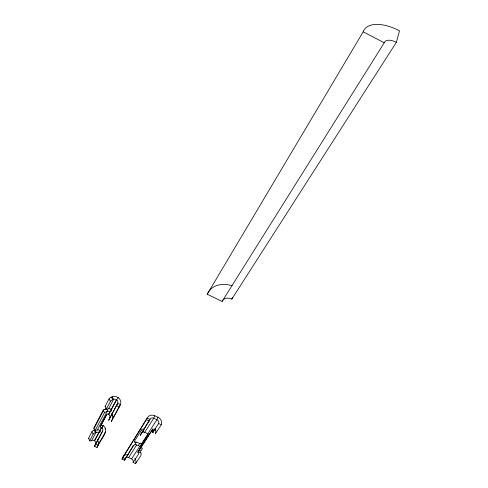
<?xml version="1.0" encoding="UTF-8"?>
<svg xmlns="http://www.w3.org/2000/svg" width="488" height="488" viewBox="0 0 488 488"><rect width="100%" height="100%" fill="white"/><g stroke="black" fill="none" stroke-linecap="round" stroke-linejoin="round"><path stroke-width="0.73" d="M396.36 42.316L399.519 30.793A35.764 18.111 31.9 0 0 363.194 31.811L207.235 294.209L222.095 301.431A8.278 6.368 33 0 1 231.806 299.089L396.36 42.316A11.913 6.033 31.9 0 0 384.239 42.785L363.194 31.811M231.806 299.089L232.337 297.717M138.561 450.625L137.897 452.23L152.97 428.72M124.489 460.263L133.194 445.983L124.489 460.263L121.982 459.098L122.641 457.573L147.236 418.118A6.039 5.368 34.5 0 1 154.763 415.733L157.953 417.24L156.922 419.71L147.669 434.033A2.08 1.025 22.6 0 0 146.516 433.167L144.722 432.325A2.928 2.647 35 0 0 143.033 432.057L143.6 430.727M154.763 415.733L153.726 418.204L144.722 432.325M139.781 448.429A3.007 1.44 22.5 0 1 142.356 448.24L141.465 450.375A3.013 1.44 22.5 0 0 138.812 450.656L139.489 449.058M139.44 443.366L137.701 442.555A5.697 5.216 35.5 0 0 136.152 442.067L135.036 444.69A2.849 2.611 35.5 0 1 136.683 444.946L138.427 445.757L139.44 443.366A2.025 0.982 22.7 0 0 140.873 443.726M121.982 459.098L147.236 418.118L149.962 419.399L140.263 435.278L149.962 419.399A3.019 2.684 34.5 0 1 153.726 418.204L156.922 419.71A3.019 2.684 35.2 0 1 158.612 423.468L161.333 424.749L155.294 433.863A6.32 6.192 72.9 0 0 155.77 430.367L154.94 428.574M101.724 427.701A1.726 0.342 40.2 0 1 101.955 427.897A2.861 2.623 24.2 0 1 102.639 431.002L94.489 446.306L97.008 447.484C98.606 441.256 106 436.217 105.64 429.403M117.718 403.265L108.665 420.247L117.718 403.265L120.457 404.558L111.227 421.687L112.582 418.625L112.789 416.362M97.008 447.484L105.329 432.026M102.639 431.002L94.489 446.306M101.907 427.909L103.133 425.554A5.716 5.246 24.2 0 1 105.469 428.708M97.307 439.847A5.557 5.167 23.2 0 1 98.064 445.221L95.55 444.05A2.775 2.58 23.2 0 0 94.55 440.786L94.495 440.743A2.775 2.58 23.2 0 0 91.756 440.444L91.079 440.725A2.056 0.549 -29 0 1 89.749 440.64L88.535 438.242L91.927 431.727A2.074 0.573 -29 0 1 94.16 430.141L94.843 429.861M97.911 429.794A2.971 2.434 40.8 0 0 97.35 429.91L95.001 430.672L93.751 428.232L103.175 410.14L106.353 408.633M112.191 396.829L113.552 399.379L108.58 408.743L107.872 409.023A2.178 0.634 -29.2 0 1 106.506 408.828L105.176 406.303L109.074 398.83A2.208 0.665 -29.2 0 1 111.471 397.116L112.191 396.829A6.063 5.398 25.6 0 1 118.926 398.245A6.063 5.398 25.6 0 1 120.396 404.515M89.749 440.64L93.165 434.155A2.08 0.567 -29 0 1 95.404 432.569L96.087 432.283L95.154 430.465M95.001 430.672L104.493 412.647L107.201 411.341A3.129 2.958 -8.8 0 1 107.854 411.11L106.854 409.206M106.506 408.828L110.428 401.38A2.208 0.659 -29.3 0 1 112.826 399.666L113.552 399.379A3.032 2.696 25.6 0 1 116.925 400.087A3.032 2.696 25.6 0 1 117.657 403.228M91.756 440.444L96.087 432.283M97.35 429.91L107.201 411.341M106.671 414.385L100.504 426.231L106.573 414.849M94.495 440.743L99.198 431.984M99.796 430.88L101.553 427.61M108.592 414.501L110.477 410.994M111.13 409.786L116.516 399.757L111.172 409.853L111.429 410.426M94.55 440.786L99.271 431.996M101.608 427.653L99.839 430.947L100.089 431.483M108.653 414.538L110.666 411.018M101.663 428.147L103.078 425.518M101.718 428.183L103.133 425.554M112.307 419.357L120.457 404.558M134.456 441.292L141.331 430.331M222.095 301.431L384.239 42.785M128.112 454.706A5.539 5.142 36.3 0 0 122.641 457.573L125.148 458.738A2.769 2.568 36.3 0 1 128.661 457.537L136.683 444.946M139.458 449.674L140.898 452.907A5.972 4.593 30.3 0 1 140.861 455.646L135.597 463.6L133.096 462.435A2.769 2.568 37.3 0 0 131.601 458.909L139.861 446.123A2.031 0.976 22.7 0 1 138.427 445.757M148.053 433.734L141.794 443.415L140.77 445.843L147.809 434.979M138.812 450.656L151.927 430.489A3.154 1.574 22.4 0 0 153.067 432.679L153.97 430.501A3.148 1.574 22.4 0 1 153.61 430.227M133.096 462.435L138.317 454.462A2.94 2.263 30.3 0 0 137.903 452.23M158.612 423.468L152.628 432.612A3.117 3.056 72.9 0 0 152.506 429.782M116.577 399.8L118.163 397.635M141.306 433.1L142.88 432.081M133.517 445.44L134.889 444.714M93.751 428.232L94.276 428.061L103.785 409.847L105.884 408.84A6.149 5.161 -11.8 0 1 106.518 408.572L106.634 408.535M111.063 411.061L110.746 411.024M99.772 432.069L99.454 432.02M138.128 451.644L140.91 452.943M128.661 457.537L131.601 458.909M116.614 405.632L119.365 406.925M146.553 419.717L149.285 420.998M153.433 429.275L155.77 430.367M111.471 397.116L112.826 399.666M109.074 398.83L110.428 401.38M103.175 410.14L104.493 412.647M94.16 430.141L95.404 432.569M91.927 431.727L93.165 434.155M207.235 294.209A24.845 19.111 33 0 1 232.111 285.748M141.66 443.354A2.025 0.738 16.1 0 1 140.654 443.427M157.953 417.24A6.039 5.362 35.2 0 1 161.333 424.749M134.828 458.342A5.539 5.136 37.3 0 1 135.597 463.6M140.648 445.788A2.007 0.976 38.2 0 1 140.148 446.471M133.09 445.886A2.47 1.806 78.2 0 1 133.468 445.355M108.983 414.769A2.94 2.66 25 0 1 109.751 417.917M148.023 434.021A2.062 1.348 2.6 0 1 147.675 434.918M141.062 433.722A2.55 1.83 -34.3 0 1 141.435 433.167M141.221 430.312A2.202 1.641 -5.4 0 1 144.344 429.123M136.012 442.317A2.172 0.671 -21.1 0 1 134.523 442.293A2.172 0.671 -21.1 0 1 135.207 441.353M111.587 413.629A5.88 5.319 25 0 1 112.636 415.599M112.771 415.538A4.654 4.13 -53 0 1 112.96 416.313M104.987 428.598A4.441 1.769 64.9 0 1 105.158 429.184M96.166 432.374A2.904 0.909 -7.6 0 1 98.692 432.246M100.321 431.703A1.19 0.708 36.9 0 1 100.26 431.904M106.86 414.532A1.97 1.751 59.3 0 1 108.696 414.044M106.537 414.843A2.001 0.982 5.9 0 1 106.756 414.507M108.775 414.593A1.781 1.647 65.1 0 1 108.995 414.757M100.449 426.567A1.964 0.836 -2.5 0 1 100.571 426.244M100.833 427.878A1.928 0.811 8.8 0 1 100.687 426.677M102.98 425.634A2.007 0.933 10.6 0 1 101.858 423.944M89.042 438.59A2.05 0.555 -28.9 0 1 88.535 438.242M97.942 429.684A3.263 2.58 -55.4 0 1 99.692 430.947M107.885 411.311A3.331 0.97 -7 0 1 109.959 411.262M108.592 408.548A3.08 2.458 -57.4 0 1 110.965 409.883M111.508 410.432A2.702 1.812 29.1 0 1 111.538 410.573M111.673 410.652A1.25 0.762 37 0 1 111.575 410.926M105.683 406.754A2.178 0.64 -29.2 0 1 105.176 406.303"/></g></svg>
